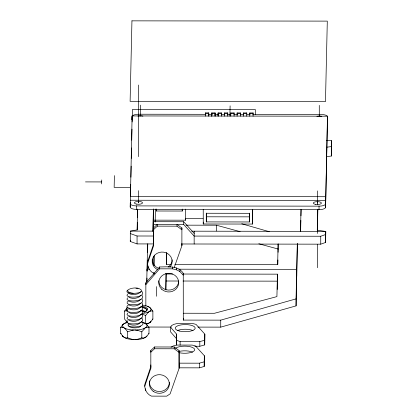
<?xml version="1.0" encoding="UTF-8"?>
<svg xmlns="http://www.w3.org/2000/svg" width="417" height="417" viewBox="0 0 417 417"><rect width="100%" height="100%" fill="white"/><g stroke="black" fill="none" stroke-linecap="round" stroke-linejoin="round"><path stroke-width="0.63" d="M252.712 209.506L252.488 224.059L203.251 223.992L203.225 209.49M326.417 156.683L331.416 156.026L331.494 140.623L326.469 140.618M331.416 156.026L331.494 140.623M114.414 175.614L114.149 187.363L130.438 187.389M327.548 116.796L325.578 207.348A6.49 2.314 -0.1 0 1 319.036 209.652L136.651 209.402A6.49 2.314 -0.1 0 1 130.219 207.077L132.111 115.931L327.47 116.202L327.475 120.002L327.548 116.796A6.49 2.314 -0.1 0 0 321.116 114.472L252.718 114.378M205.821 114.315L138.725 114.227A6.49 2.314 -0.1 0 0 132.189 116.531L132.116 119.731L132.111 115.931M130.219 207.077L130.318 202.532M130.485 195.385L130.735 184.34M130.896 177.194L131.147 166.148M131.324 158.356L131.558 147.962M131.736 140.164L131.986 129.119M132.147 121.972L132.434 109.473L255.439 109.64L255.324 114.602M154.233 273.526C149.64 271.597 147.123 266.703 147.561 261.845L153.644 243.94L137.068 243.919L130.281 241.469L130.323 231.101L153.743 231.133M130.281 241.469L130.307 240.218M137.584 209.089L137.11 229.923L130.401 231.169M137.224 230.028L137.401 222.214M137.506 217.658L137.699 209.193M138.496 201.395L138.46 202.839L138.439 190.668M159.602 266.953L145.856 282.825L145.809 284.696L159.56 268.824L159.602 266.953C167.66 266.958 178.174 265.254 183.261 273.291L183.298 320.089L220.723 320.141L296.06 298.88L297.316 243.69M146.737 282.054L147.602 244.002M146.909 281.944L146.998 278.082M147.159 270.998L147.41 260.046M147.582 252.316L147.774 243.945M179.096 368.362L179.07 352.365L174.223 348.779L154.519 348.753L150.792 352.235L150.834 350.452L154.561 346.97L174.264 346.996L179.112 350.582L179.096 368.362L170.12 393.856L166.722 396.15L151.449 396.129C146.857 394.201 144.339 389.306 144.777 384.448L150.86 366.543M145.632 390.526L145.674 388.743M148.421 267.923L148.447 266.734M152.898 231.143L153.404 208.995M153.013 231.242L153.513 209.099M153.649 245.227L153.67 221.693L183.673 221.735L194.213 233.4M153.576 229.631L153.618 227.849L157.345 224.367L157.303 226.15L153.576 229.631L153.602 245.722L147.519 263.627M153.67 234.417L153.633 236.017L137.052 235.996L130.266 233.546M144.735 386.231L150.818 368.326L150.855 364.891M153.602 245.722L153.644 242.287M153.998 273.985L154.029 272.687M154.191 265.551L154.426 255.162M155.176 222.063L155.473 209.079M182.292 209.136L182.25 211.038L156.302 211.002L156.344 209.105M154.519 348.753L154.561 346.97M156.339 296.273L156.563 286.62M165.757 289.434L166.112 274.005L172.622 274.016M166.591 252.785L166.331 264.357L170.887 264.362M165.919 289.997L166.112 274.005M166.503 264.279L166.764 252.707M183.261 273.291L183.219 275.163L179.883 271.53L176.527 269.82L172.44 268.84L172.482 266.974M174.223 348.779L174.264 346.996M181.895 227.979L181.854 229.762L177.006 226.176L177.048 224.393L181.895 227.979L181.885 245.759L174.186 267.61M176.527 269.82L176.568 267.949M176.547 334.1L176.417 344.906L176.547 334.1L170.584 327.251L171.512 325.614L173.8 324.358L177.366 323.483L192.638 323.503L196.021 324.384L204.825 334.137L204.695 344.911L199.821 346.272L194.739 346.261M179.883 271.53L179.925 269.663M179.07 352.365L179.112 350.582M181.885 245.759L181.921 243.981M194.166 243.997L194.15 236.074L183.61 224.403L183.673 221.735M183.298 320.089L183.339 318.218M153.305 220.15L185.57 220.192L185.612 218.326L203.032 218.346M194.259 231.19L194.15 236.074L320.736 236.246L325.609 234.526L325.682 231.372L191.69 231.185M205.456 112.882L205.44 113.539L208.735 113.544L208.75 112.887L205.456 112.882L205.445 116.108M203.251 223.992L203.293 222.115M249.554 213.144L249.444 221.969L206.29 221.912L206.399 213.087M204.194 361.826L199.321 363.186L179.618 363.16L179.628 367.82L199.331 367.846L204.205 366.486L204.335 355.717L195.531 345.964L192.148 345.083L176.876 345.062L173.31 345.933L171.022 347.189M204.695 344.911L204.825 334.137M204.205 366.486L204.335 355.717M211.779 116.119L211.789 112.892L215.083 112.892L215.089 116.108L215.083 112.892M218.122 112.898L218.127 116.108L218.122 112.898L221.417 112.903L221.406 116.129M221.417 112.903L221.401 113.56L218.107 113.554M224.455 112.908L224.44 113.565L227.734 113.57L227.75 112.913L224.455 112.908L224.445 116.135M229.882 116.004L230.111 105.866M230.789 112.918L230.773 113.575L234.067 113.58L234.083 112.918L230.789 112.918L230.778 116.145M237.122 112.924L237.111 113.58L240.4 113.586L240.416 112.929L237.122 112.924L237.111 116.15M243.455 112.934L243.445 113.591L246.734 113.596L246.749 112.939L243.455 112.934L243.445 116.161M249.788 112.944L249.778 113.601L253.067 113.606L253.083 112.944L249.788 112.944L249.778 116.171M183.037 274.032L277.43 274.162L276.919 296.607L214.437 313.287L183.355 313.245M278.118 243.987L277.649 264.508L174.791 264.368M277.253 289.492L277.43 274.162M277.821 264.446L277.925 259.958M278.097 252.264L278.165 243.971M197.955 327.1L220.739 327.131L296.075 305.875L297.41 243.653M300.506 231.341L300.996 209.85M300.615 231.445L300.871 220.374M300.97 215.813L301.121 209.303M317.353 203.079L317.389 201.64M317.738 209.511L317.269 230.174L325.76 231.44L325.625 242.449L320.746 244.169L181.301 243.981M317.379 230.314L317.848 209.652M325.578 207.348L327.47 116.202M325.76 231.44L325.687 234.635L325.682 231.372M101.54 183.928L101.743 179.935M145.955 311.322C148.442 308.799 143.511 307.089 141.551 306.928C142.348 305.458 145.851 307.298 147.149 308.246M140.915 306.558C138.804 310.337 132.163 310.649 128.686 308.648M140.92 310.378C138.809 314.157 132.168 314.475 128.691 312.474M145.736 323.649L148.989 327.454L148.999 333.464L146.68 336.415L143.948 338.135A12.275 4.378 -0.1 0 1 137.188 339.516L132.22 339.36L127.638 337.817L127.628 331.807L132.205 330.274L132.257 329.951L137.167 329.956A12.275 4.378 -0.1 0 0 143.933 328.58L146.424 327.064A12.275 4.378 -0.1 0 0 146.487 324.29L144.063 322.774A12.275 4.378 -0.1 0 0 141.869 322.07M128.671 292.963L128.66 293.359M141.551 306.928L141.728 306.307M137.235 339.365L141.811 337.833L143.604 338.046L145.152 337.577M140.837 291.619C138.215 294.949 132.46 295.2 128.796 293.552M140.842 295.439C138.277 298.687 131.798 299.416 128.624 296.982M140.847 299.265C138.225 302.56 132.179 303.034 128.671 301.006M140.852 303.086C138.236 306.386 132.184 306.86 128.681 304.827M140.873 314.554C138.251 317.853 132.205 318.327 128.697 316.294M140.883 318.374C138.262 321.674 132.21 322.148 128.707 320.12M140.889 322.2C138.267 325.5 132.215 325.974 128.712 323.941M125.402 328.893L125.559 328.554A12.275 4.378 -0.1 0 0 132.257 329.951L132.205 330.274M127.628 331.807L125.366 328.851L125.559 328.554L122.895 327.298L120.638 327.418L120.649 333.428L122.911 336.383L125.574 338.109A12.275 4.378 -0.1 0 0 132.272 339.506L134.232 339.589M126.44 320.772A12.275 4.378 -0.1 0 0 127.044 322.159L124.542 318.995L124.527 311.072L127.352 307.668M120.638 327.418L122.958 324.468L125.689 322.748A12.275 4.378 -0.1 0 1 127.122 322.258M145.236 323.608L145.705 323.404L145.689 315.481L148.009 312.531L150.313 310.722A12.275 4.378 -0.1 0 0 150.375 307.949L147.952 306.427A12.275 4.378 -0.1 0 0 142.207 305.119M141.811 337.833L141.801 331.828L145.132 328.017M149.62 307.308L152.877 311.113L152.888 319.031L150.568 321.981L147.842 323.701A12.275 4.378 -0.1 0 1 146.403 324.191M122.926 327.309L123.135 327.032A12.275 4.378 -0.1 0 1 123.197 324.259L123.979 323.623M124.527 311.072L127.023 310.691A12.275 4.378 -0.1 0 1 127.086 307.918L127.446 307.59M147.993 323.535L149.041 323.144M126.784 310.957L127.023 310.691M122.895 327.298L123.135 327.032L123.885 327.694M145.653 337.27L146.68 336.415M126.815 308.158L127.086 307.918L126.846 308.127M150.568 321.981L149.541 322.836M150.537 322.007L150.328 322.19A12.275 4.378 -0.1 0 0 150.615 321.851M146.643 336.446L146.44 336.623A12.275 4.378 -0.1 0 0 146.93 335.94M127.185 301.872C125.58 305.234 133.132 304.764 135.217 304.645C137.871 304.613 145.21 302.778 141.973 299.114M145.476 311.666L145.762 311.483M128.707 323.649C124.365 328.169 140.852 327.486 142.296 324.916A8.147 3.206 -0.6 0 0 142.989 323.764L142.75 322.883L141.467 321.663M127.612 290.149C122.186 295.319 149.177 293.766 139.559 288.825C134.576 285.89 119.637 291.045 133.153 293.281M127.618 293.969C124.459 297.18 133.247 297.394 135.202 297.003C137.855 296.967 145.194 295.132 141.957 291.467M127.628 297.795C124.464 301.001 133.258 301.215 135.212 300.824C137.865 300.787 145.199 298.958 141.962 295.288M127.654 313.084C124.49 316.289 133.284 316.508 135.238 316.117C138.131 316.352 145.95 313.558 141.446 310.196M127.659 316.91C124.501 320.115 133.289 320.329 135.244 319.938C138.136 320.178 145.955 317.379 141.452 314.017M127.665 320.73C124.506 323.936 133.294 324.15 135.249 323.759C138.142 323.999 145.96 321.199 141.462 317.837M144.954 311.958L144.485 312.171M149.02 311.676L147.821 312.234A12.275 4.378 -0.1 0 1 142.02 313.532M124.48 323.316L126.591 322.821M149.521 311.369L151.084 310.9L152.877 311.113M145.632 327.715L147.196 327.241L148.989 327.454M127.633 301.616L128.191 301.382M128.196 305.208C123.588 307.71 132.22 309.195 134.196 308.544C137.016 308.585 145.252 307.016 141.978 302.935M128.201 309.028C123.505 311.895 133.195 313.031 135.233 312.291C138.121 312.531 145.94 309.732 141.441 306.37M176.407 340.246L180.113 341.58L199.811 341.606L204.684 340.246M152.466 319.141L152.888 319.031M127.638 337.817L125.898 338.025L124.391 337.535M148.603 333.564L148.999 333.464M143.406 312.031C145.033 311.744 148.817 310.498 147.18 308.272M148.03 323.529L145.705 323.404M132.272 330.264L134.217 330.05M137.167 339.375L135.223 339.589M327.022 147.159L331.4 146.586M211.773 113.549L215.068 113.554M208.427 114.321L212.331 114.326M214.937 114.331L218.195 114.331M221.453 114.336L224.711 114.341M227.317 114.347L230.57 114.352M233.828 114.352L237.737 114.357M240.343 114.362L243.601 114.367M246.859 114.373L250.111 114.378M85.49 181.906L101.639 181.932M130.281 196.443L325.641 196.709M130.286 200.238L325.646 200.509M130.208 203.579A6.49 2.314 -0.1 0 0 136.646 205.904L319.031 206.154A6.49 2.314 -0.1 0 0 325.573 203.85M206.405 216.793L249.559 216.85M153.612 224.362L183.61 224.403M186.003 225.17L216.439 225.211L240.129 231.68M157.303 226.15L177.006 226.176M159.56 268.824L172.44 268.84M149.635 269.158L147.029 269.158L147.034 271.06M178.924 269.2L296.732 269.361L296.742 276.351M165.69 273.542L169.505 273.547M166.122 281.001L178.492 281.016M183.047 281.022L277.446 281.152M148.488 327.037L171.272 327.064M147.561 306.511L149.135 307.001M143.198 322.841L145.246 323.342M135.207 330.05L138.267 330.519L141.801 331.828M135.947 288.267L136.693 288.413M141.816 311.207L144.506 311.947M120.649 333.428L121.29 333.584M258.848 243.778L278.17 249.053M142.76 307.595L145.262 308.439L147.029 309.544M241.782 223.788L269.283 231.722M142.155 314.173L145.689 315.481M137.407 288.59L138.079 288.804M126.81 310.962L127.294 311.124M123.901 337.233L122.874 336.342M124.375 328.002L125.366 328.851M122.911 336.383L123.151 336.592A12.275 4.378 -0.1 0 1 122.582 335.555M126.768 321.914L127.044 322.159M146.701 327.324L146.424 327.064L146.664 327.329M176.553 338.76L170.595 331.911L170.584 327.251M144.157 328.846L143.933 328.58L144.12 328.877M148.04 312.505L147.821 312.234L148.009 312.531M137.292 330.3L137.167 329.956L137.219 330.285M147.561 261.845L147.816 263.075M325.609 234.526L325.625 242.449M320.736 236.246L320.746 244.169M319.276 105.376L319.297 116.26M319.031 206.154L319.036 209.652M317.332 190.913L317.358 204.377M317.368 209.548L317.41 233.473M317.426 244.466L317.467 267.74M296.06 298.88L296.075 305.875M253.083 112.944L253.072 116.171M252.462 209.558L252.488 224.059M249.444 221.969L249.429 213.316L206.274 213.259L206.29 221.912M246.749 112.939L246.739 116.166M240.416 112.929L240.406 116.155M234.083 112.918L234.073 116.145M227.75 112.913L227.739 116.14M220.723 320.141L220.739 327.131M216.439 225.211L216.449 230.935M211.789 112.892L211.794 116.103M208.75 112.887L208.755 116.098L208.735 113.544M199.811 341.606L199.821 346.272M199.321 363.186L199.331 367.846M185.549 209.125L185.57 220.192M182.245 209.172L182.25 211.038M180.113 341.58L180.118 345.078M176.532 334.731L176.542 339.396M156.297 209.136L156.302 211.002M153.665 256.142L153.68 265.129M153.696 272.833L153.696 274.12M150.834 350.452L150.818 368.326M145.856 282.825L145.851 306.187M140.383 105.131L140.404 116.015M138.397 85.021L138.522 156.651M137.052 235.996L137.068 243.919M136.646 205.904L136.651 209.402M132.189 116.531L132.194 120.028A6.49 2.314 -0.1 0 1 132.429 119.429M140.743 326.214A6.14 2.189 -0.1 0 1 134.378 327.845A6.14 2.189 -0.1 0 1 128.717 325.927M150.944 321.158A12.275 4.378 -0.1 0 1 150.818 321.507M145.21 311.765A7.219 3.143 1.8 0 0 144.829 311.442A7.219 3.086 2.9 0 0 143.844 310.853A7.219 2.95 4.3 0 0 141.895 310.139M179.075 351.448A9.982 3.56 -0.1 0 1 192.565 352.162M175.448 348.404A9.982 3.56 -0.1 0 1 189.021 346.496A9.982 3.56 -0.1 0 1 193.41 351.442A9.982 3.56 -0.1 0 1 179.263 352.704M177.22 330.676A9.982 3.56 -0.1 0 1 193.055 330.587M169.385 382.405A9.982 9.325 1.3 0 1 158.569 391.49A9.982 9.325 1.3 0 1 149.536 380.789M172.169 259.801A9.982 9.325 1.3 0 1 168.119 267.12M158.205 268.136A9.982 9.325 1.3 0 1 152.215 259.4M157.574 269.653A9.982 9.325 1.3 0 1 153.602 256.549A9.982 9.325 1.3 0 1 167.848 253.739A9.982 9.325 1.3 0 1 169.954 267.214M178.731 281.397A9.982 9.325 1.3 0 1 168.463 290.096A9.982 9.325 1.3 0 1 158.794 280.766M316.904 116.385A4.04 1.444 -0.1 0 1 321.825 116.411M137.996 116.145A4.04 1.444 -0.1 0 1 142.916 116.166M131.944 20.85L130.114 101.357L325.474 101.623L327.303 21.116L131.944 20.85M123.197 324.259L122.921 324.509L123.197 324.259M150.584 310.983L150.313 310.722L150.553 310.988M179.221 330.994A9.982 3.56 -0.1 0 0 195.109 328.544A9.982 3.56 -0.1 0 0 181.275 324.869A9.982 3.56 -0.1 0 0 179.221 330.994M153.148 391.255A9.982 9.325 1.3 0 0 169.234 385.397A9.982 9.325 1.3 0 0 155.718 375.295A9.982 9.325 1.3 0 0 153.148 391.255M161.687 289.231A9.982 9.325 1.3 0 0 178.377 285.072A9.982 9.325 1.3 0 0 166.133 273.635A9.982 9.325 1.3 0 0 161.687 289.231M315.304 204.325A4.04 1.444 -0.1 0 0 321.398 203.089A4.04 1.444 -0.1 0 0 315.361 201.828A4.04 1.444 -0.1 0 0 315.304 204.325M136.411 204.085A4.04 1.444 -0.1 0 0 142.505 202.844A4.04 1.444 -0.1 0 0 136.468 201.583A4.04 1.444 -0.1 0 0 136.411 204.085"/></g></svg>
